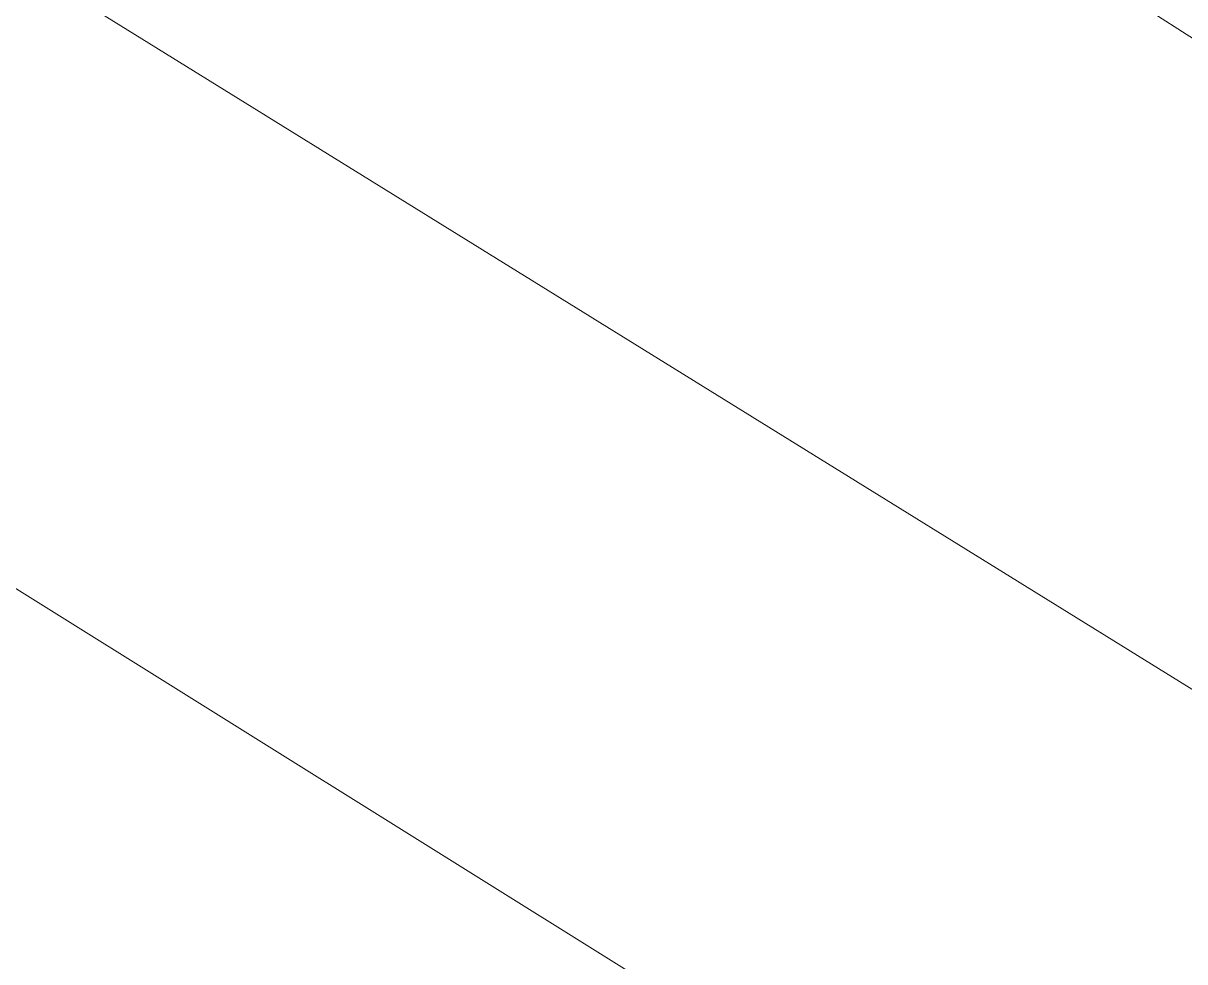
# Model space of a CAD drawing. Header units: metres. Extents: x 507606 to 508087, y 6966978 to 6967359.
# Drawn here: x 507872.48 to 507880.58, y 6967052.2 to 6967058.76 of the extents above; entities that cross this region are included whole.
import ezdxf

# ---------------------------------------------------------------- set-up
doc = ezdxf.new("R2010")
doc.units = ezdxf.units.M
doc.layers.add('D_UG_PIPES', color=142, linetype='EXIST_SWD', lineweight=0)
doc.styles.get("Standard").update_dxf_attribs({"font": 'ARIALN.TTF'})
doc.linetypes.add('EXIST_SWD', pattern='A,5,-2.5,5,-2,["SWD",Standard,S=2.5,R=0,X=0,Y=-1.25],-8,5,-2.5,5,-2.5', length=37.5)

# ---------------------------------------------------------------- blocks, each defined once
blk = doc.blocks.new('XE_SURVEY')
at = {"layer": 'D_UG_PIPES', "flags": 128}
for points in [[(507908.3194, 6967041.0228), (507901.1557, 6967044.3926), (507883.5317, 6967052.3106), (507865.9127, 6967063.2336), (507849.4277, 6967075.4016), (507831.8857, 6967089.6886), (507819.7577, 6967102.6046), (507806.4027, 6967117.2296), (507792.9517, 6967131.7886), (507779.2537, 6967146.5056), (507765.6947, 6967161.1276), (507752.3587, 6967175.7216), (507738.5777, 6967190.6126), (507734.1857, 6967195.2312)], [(507730.3897, 6967192.1492), (507734.9557, 6967187.0926), (507748.4237, 6967172.3246), (507762.3347, 6967157.8276), (507776.0887, 6967143.5196), (507789.7917, 6967128.7186), (507803.3977, 6967114.1206), (507817.0127, 6967099.5096), (507829.1907, 6967086.9656), (507847.6597, 6967072.3926), (507863.7307, 6967060.2426), (507881.3657, 6967049.2246), (507899.9037, 6967040.1906)], [(507768.7587, 6967163.8066), (507782.5497, 6967149.2736), (507796.2547, 6967134.5926), (507809.7237, 6967120.1616), (507823.4667, 6967105.6366), (507835.9777, 6967092.7236), (507852.9237, 6967078.5526), (507868.8267, 6967066.2116), (507885.4107, 6967055.5996), (507902.9097, 6967047.6336), (507908.9771, 6967044.5316)]]:
    blk.add_lwpolyline(points, dxfattribs=at)

msp = doc.modelspace()

# ---------------------------------------------------------------- block references
msp.add_blockref('XE_SURVEY', (0, 0))

doc.saveas('drawing.dxf')
